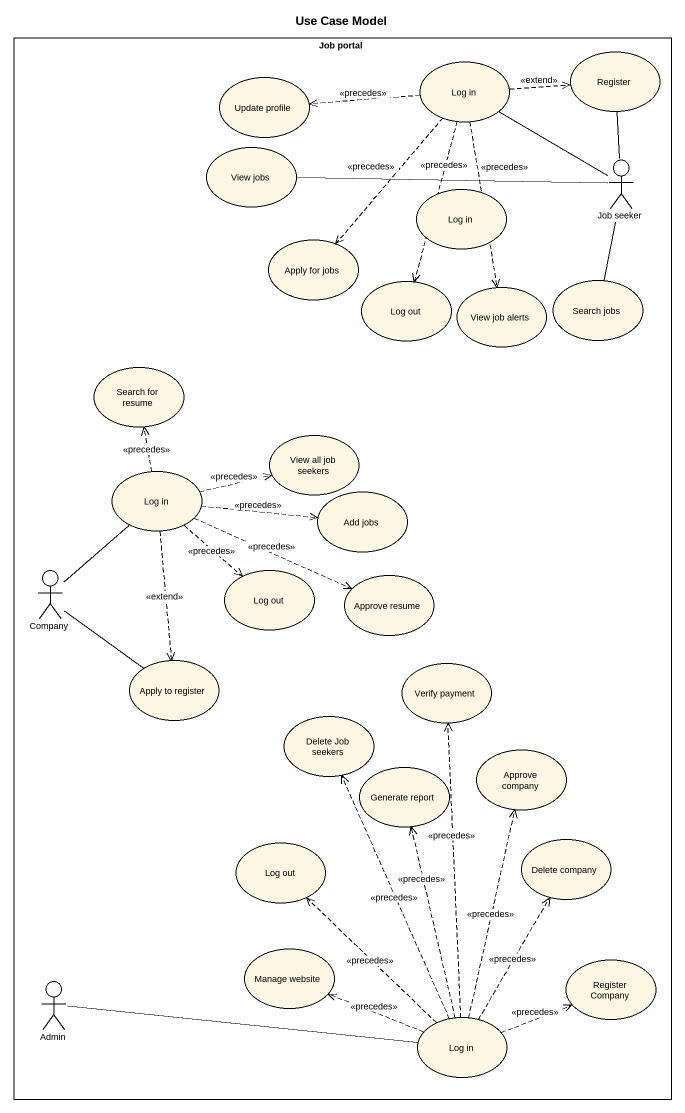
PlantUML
@startuml
title Use Case Model
rectangle "Job portal" as Job_portal {
  usecase Register
  usecase "Update profile" as Update_profile
  usecase "Log in" as Log_in
  usecase "View jobs" as View_jobs
  actor "Job seeker" as Job_seeker
  usecase "Log in" as Log_in_2
  usecase "Apply for jobs" as Apply_for_jobs
  usecase "Log out" as Log_out
  usecase "Search jobs" as Search_jobs
  usecase "View job alerts" as View_job_alerts
  usecase "Search for resume" as Search_for_resume
  usecase "View all job seekers" as View_all_job_seekers
  usecase "Log in" as Log_in_3
  usecase "Add jobs" as Add_jobs
  actor Company
  usecase "Log out" as Log_out_2
  usecase "Approve resume" as Approve_resume
  usecase "Apply to register" as Apply_to_register
  usecase "Verify payment" as Verify_payment
  usecase "Delete Job seekers" as Delete_Job_seekers
  usecase "Generate report" as Generate_report
  usecase "Approve company" as Approve_company
  usecase "Log out" as Log_out_3
  usecase "Delete company" as Delete_company
  actor Admin
  usecase "Manage website" as Manage_website
  usecase "Register Company" as Register_Company
  usecase "Log in" as Log_in_4
}
Log_in .right.> Register : <<extend>>
Log_in .left.> Update_profile : <<precedes>>
Log_in ..> Apply_for_jobs : <<precedes>>
Log_in ..> Log_out : <<precedes>>
Log_in ..> View_job_alerts : <<precedes>>
Job_seeker -up- Register
Job_seeker -up- Log_in
Job_seeker -left- View_jobs
Job_seeker -- Search_jobs
Log_in_3 .up.> Search_for_resume : <<precedes>>
Log_in_3 .right.> View_all_job_seekers : <<precedes>>
Log_in_3 .right.> Add_jobs : <<precedes>>
Log_in_3 ..> Log_out_2 : <<precedes>>
Log_in_3 .right.> Approve_resume : <<precedes>>
Log_in_3 ..> Apply_to_register : <<extend>>
Company -up- Log_in_3
Company -- Apply_to_register
Log_in_4 .up.> Verify_payment : <<precedes>>
Log_in_4 .up.> Delete_Job_seekers : <<precedes>>
Log_in_4 .up.> Generate_report : <<precedes>>
Log_in_4 .up.> Approve_company : <<precedes>>
Log_in_4 .up.> Log_out_3 : <<precedes>>
Log_in_4 .up.> Delete_company : <<precedes>>
Log_in_4 -left- Admin
Log_in_4 .left.> Manage_website : <<precedes>>
Log_in_4 .right.> Register_Company : <<precedes>>
@enduml
